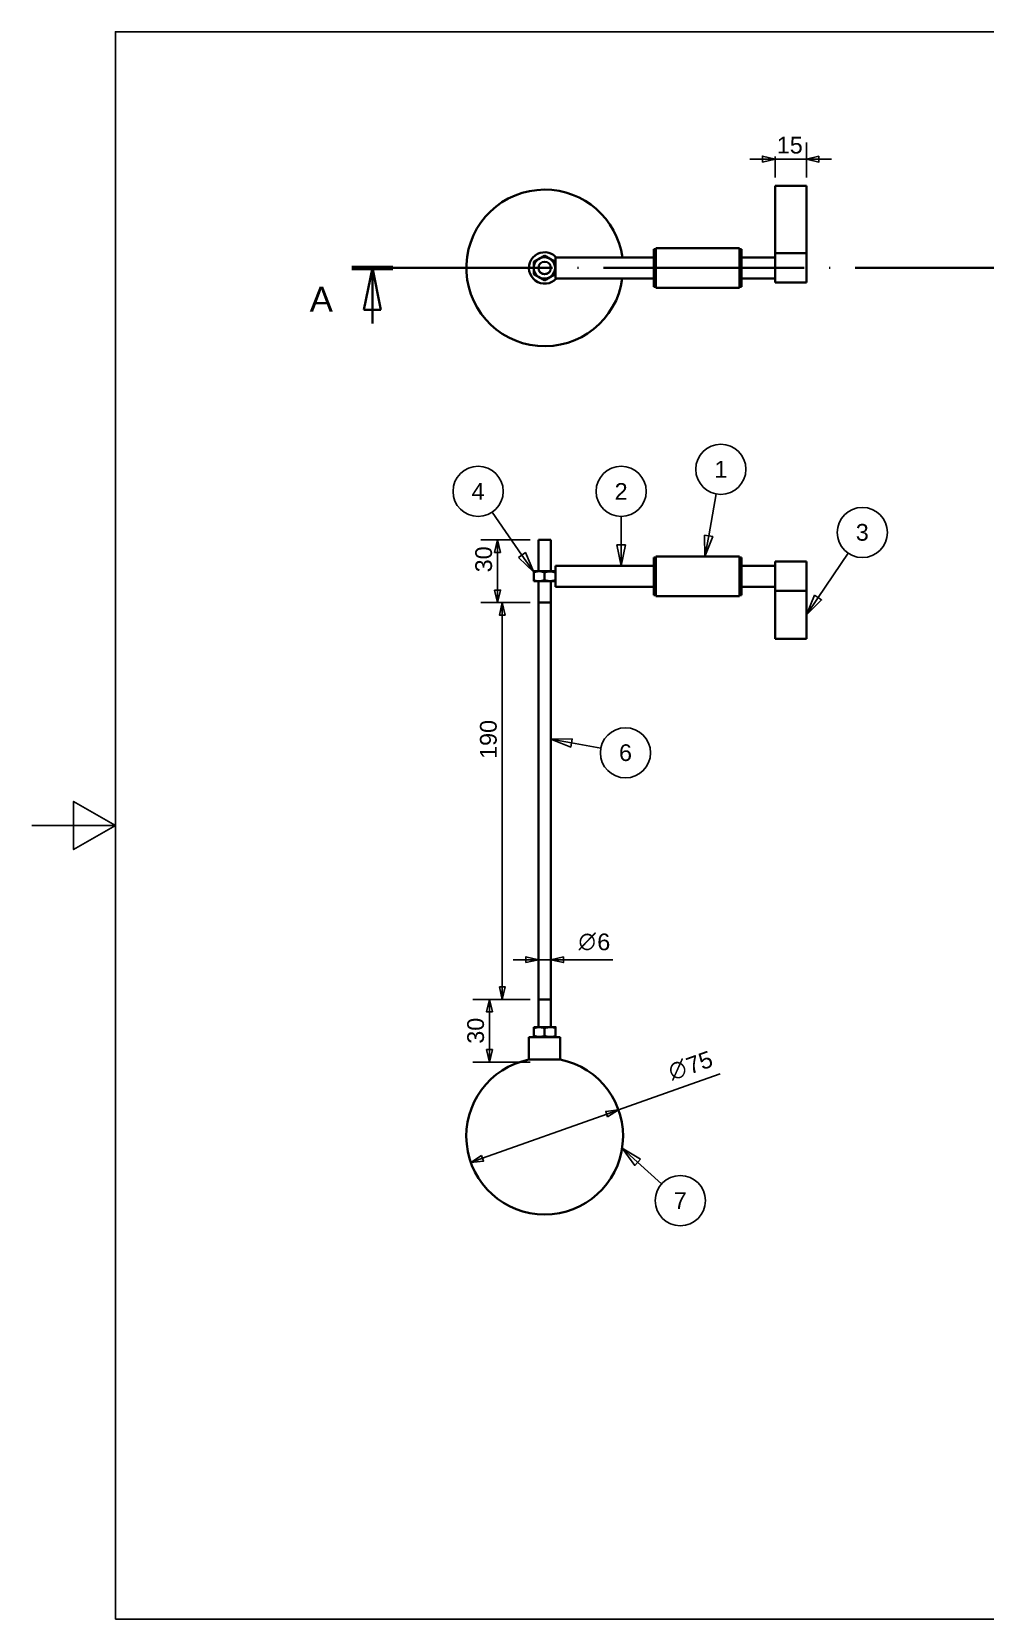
# Paper-space layout 'Floating Ball Sub Assy' of a CAD drawing. Header units: millimetres. Extents: x 0 to 297, y 0 to 210.
# Drawn here: x 0 to 114, y 10 to 200 of the extents above; entities that cross this region are included whole.
import ezdxf

# ---------------------------------------------------------------- set-up
doc = ezdxf.new("R2010")
doc.units = ezdxf.units.MM
doc.linetypes.add('ACAD_ISO04W100', pattern=[30, 24, -3, 0, -3])
doc.linetypes.add('ACAD_ISO09W100', pattern=[45, 24, -3, 6, -3, 6, -3])
for name, color, linetype, lineweight in [('2dTransBorder', 7, 'Continuous', 35), ('Dimensions', 7, 'Continuous', 25), ('Leader Lines', 7, 'Continuous', 25), ('Section View Lines', 7, 'ACAD_ISO09W100', 70), ('Visible Edges', 7, 'Continuous', 50)]:
    doc.layers.add(name, color=color, linetype=linetype, lineweight=lineweight)
doc.layers.add('Title', color=7, linetype='Continuous')
doc.styles.add('Text Style12', font='AIGDT___.TTF')
doc.styles.add('Text Style29', font='ARIAL.TTF')
doc.styles.add('Text Style31', font='ARIAL.TTF')
doc.styles.add('Text Style5', font='ARIAL.TTF')

# ---------------------------------------------------------------- blocks, each defined once
blk = doc.blocks.new('2dTransSection0')
at = {"color": 179}
for points in [[(41.73, 166.73), (40.73, 171.73), (39.73, 166.73), (41.73, 166.73)], [(118.77, 166.73), (117.77, 171.73), (116.77, 166.73), (118.77, 166.73)]]:
    blk.add_solid(points, dxfattribs=at)
at = {"layer": 'Section View Lines', "color": 179, "linetype": 'ACAD_ISO04W100', "lineweight": 35, "true_color": 0x262659}
for p, q in [((38.28, 171.73), (120.23, 171.73)), ((40.73, 171.73), (39.73, 166.73)), ((40.73, 166.73), (40.73, 171.73)), ((41.73, 166.73), (40.73, 171.73)), ((117.77, 171.73), (116.77, 166.73)), ((117.77, 166.73), (117.77, 171.73)), ((118.77, 166.73), (117.77, 171.73)), ((39.73, 166.73), (41.73, 166.73)), ((40.73, 165.09), (40.73, 166.73)), ((116.77, 166.73), (118.77, 166.73)), ((117.77, 165.09), (117.77, 166.73))]:
    blk.add_line(p, q, dxfattribs=at)
at = {"layer": 'Section View Lines', "color": 179, "linetype": 'ACAD_ISO04W100', "lineweight": 70, "true_color": 0x262659}
for p, q in [((38.28, 171.73), (43.18, 171.73)), ((115.32, 171.73), (120.23, 171.73))]:
    blk.add_line(p, q, dxfattribs=at)
at = {"layer": 'Section View Lines', "color": 179, "linetype": 'ACAD_ISO04W100', "lineweight": 35, "true_color": 0x262659}
for points in [[(41.73, 166.73), (40.73, 171.73), (39.73, 166.73), (41.73, 166.73)], [(118.77, 166.73), (117.77, 171.73), (116.77, 166.73), (118.77, 166.73)]]:
    blk.add_lwpolyline(points, dxfattribs=at)
at = {"layer": 'Section View Lines', "color": 18, "linetype": 'ACAD_ISO04W100', "lineweight": 35, "true_color": 0x000000, "char_height": 3, "attachment_point": 7, "style": 'Text Style31'}
for insert in [(33.23, 166.48), (122.47, 166.48)]:
    blk.add_mtext('A', dxfattribs=dict(at, insert=insert))
blk = doc.blocks.new('2dTransSymbol5')
at = {"color": 179}
for points in [[(56.06, 137.68), (55.71, 139.18), (55.36, 137.68), (56.06, 137.68)], [(55.36, 133.18), (55.71, 131.68), (56.06, 133.18), (55.36, 133.18)]]:
    blk.add_solid(points, dxfattribs=at)
at = {"layer": 'Dimensions', "color": 179, "linetype": 'Continuous', "lineweight": 25, "true_color": 0x262659}
for p, q in [((59.6, 139.18), (53.71, 139.18)), ((55.71, 139.18), (55.36, 137.68)), ((55.71, 137.68), (55.71, 139.18)), ((56.06, 137.68), (55.71, 139.18)), ((55.36, 137.68), (56.06, 137.68)), ((55.71, 133.18), (55.71, 137.68)), ((55.36, 133.18), (55.71, 131.68)), ((56.06, 133.18), (55.36, 133.18)), ((55.71, 133.18), (55.71, 131.68)), ((55.71, 131.68), (56.06, 133.18)), ((59.6, 131.68), (53.71, 131.68))]:
    blk.add_line(p, q, dxfattribs=at)
for points in [[(56.06, 137.68), (55.71, 139.18), (55.36, 137.68), (56.06, 137.68)], [(55.36, 133.18), (55.71, 131.68), (56.06, 133.18), (55.36, 133.18)]]:
    blk.add_lwpolyline(points, dxfattribs=at)
at = {"layer": 'Dimensions', "color": 18, "linetype": 'Continuous', "lineweight": 25, "true_color": 0x000000, "insert": (55.07, 135.3), "char_height": 2, "attachment_point": 7, "rotation": 90, "style": 'Text Style5'}
blk.add_mtext('30', dxfattribs=at)
blk = doc.blocks.new('2dTransSymbol6')
at = {"color": 179}
for points in [[(56.62, 130.18), (56.27, 131.68), (55.92, 130.18), (56.62, 130.18)], [(55.92, 85.68), (56.27, 84.18), (56.62, 85.68), (55.92, 85.68)]]:
    blk.add_solid(points, dxfattribs=at)
at = {"layer": 'Dimensions', "color": 179, "linetype": 'Continuous', "lineweight": 25, "true_color": 0x262659}
for p, q in [((59.59, 131.68), (54.27, 131.68)), ((56.27, 131.68), (55.92, 130.18)), ((56.27, 130.18), (56.27, 131.68)), ((56.62, 130.18), (56.27, 131.68)), ((55.92, 130.18), (56.62, 130.18)), ((56.27, 85.68), (56.27, 130.18)), ((55.92, 85.68), (56.27, 84.18)), ((56.62, 85.68), (55.92, 85.68)), ((56.27, 85.68), (56.27, 84.18)), ((56.27, 84.18), (56.62, 85.68)), ((59.59, 84.18), (54.27, 84.18))]:
    blk.add_line(p, q, dxfattribs=at)
for points in [[(56.62, 130.18), (56.27, 131.68), (55.92, 130.18), (56.62, 130.18)], [(55.92, 85.68), (56.27, 84.18), (56.62, 85.68), (55.92, 85.68)]]:
    blk.add_lwpolyline(points, dxfattribs=at)
at = {"layer": 'Dimensions', "linetype": 'Continuous', "lineweight": 25, "insert": (55.63, 112.97), "char_height": 2, "attachment_point": 7, "rotation": 90, "style": 'Text Style5'}
blk.add_mtext('190', dxfattribs=at)
blk = doc.blocks.new('2dTransSymbol7')
at = {"color": 179}
for points in [[(55.1, 82.68), (54.75, 84.18), (54.4, 82.68), (55.1, 82.68)], [(54.4, 78.18), (54.75, 76.68), (55.1, 78.18), (54.4, 78.18)]]:
    blk.add_solid(points, dxfattribs=at)
at = {"layer": 'Dimensions', "color": 179, "linetype": 'Continuous', "lineweight": 25, "true_color": 0x262659}
for p, q in [((59.6, 84.18), (52.75, 84.18)), ((54.75, 84.18), (54.4, 82.68)), ((54.75, 82.68), (54.75, 84.18)), ((55.1, 82.68), (54.75, 84.18)), ((54.4, 82.68), (55.1, 82.68)), ((54.75, 78.18), (54.75, 82.68)), ((54.4, 78.18), (54.75, 76.68)), ((55.1, 78.18), (54.4, 78.18)), ((54.75, 78.18), (54.75, 76.68)), ((54.75, 76.68), (55.1, 78.18)), ((59.6, 76.68), (52.75, 76.68))]:
    blk.add_line(p, q, dxfattribs=at)
for points in [[(55.1, 82.68), (54.75, 84.18), (54.4, 82.68), (55.1, 82.68)], [(54.4, 78.18), (54.75, 76.68), (55.1, 78.18), (54.4, 78.18)]]:
    blk.add_lwpolyline(points, dxfattribs=at)
at = {"layer": 'Dimensions', "color": 18, "linetype": 'Continuous', "lineweight": 25, "true_color": 0x000000, "insert": (54.11, 78.88), "char_height": 2, "attachment_point": 7, "rotation": 90, "style": 'Text Style5'}
blk.add_mtext('30', dxfattribs=at)
blk = doc.blocks.new('2dTransSymbol8')
at = {"color": 179}
for points in [[(68.87, 70.12), (70.17, 70.95), (68.64, 70.78), (68.87, 70.12)], [(53.8, 65.5), (52.51, 64.66), (54.04, 64.84), (53.8, 65.5)]]:
    blk.add_solid(points, dxfattribs=at)
at = {"layer": 'Dimensions', "color": 179, "linetype": 'Continuous', "lineweight": 25, "true_color": 0x262659}
for p, q in [((70.17, 70.95), (79.5, 74.27)), ((79.5, 74.27), (82.31, 75.27)), ((68.76, 70.45), (53.92, 65.17)), ((70.17, 70.95), (68.64, 70.78)), ((68.64, 70.78), (68.87, 70.12)), ((68.76, 70.45), (70.17, 70.95)), ((68.87, 70.12), (70.17, 70.95)), ((53.8, 65.5), (52.51, 64.66)), ((53.92, 65.17), (52.51, 64.66)), ((52.51, 64.66), (54.04, 64.84)), ((54.04, 64.84), (53.8, 65.5))]:
    blk.add_line(p, q, dxfattribs=at)
for points in [[(68.87, 70.12), (70.17, 70.95), (68.64, 70.78), (68.87, 70.12)], [(53.8, 65.5), (52.51, 64.66), (54.04, 64.84), (53.8, 65.5)]]:
    blk.add_lwpolyline(points, dxfattribs=at)
at = {"layer": 'Dimensions', "color": 18, "linetype": 'Continuous', "lineweight": 25, "true_color": 0x000000, "char_height": 2, "attachment_point": 7, "rotation": 19.5884}
for s, insert, style in [('75', (78.73, 75.16), 'Text Style5'), ('n', (76.62, 74.41), 'Text Style12')]:
    blk.add_mtext(s, dxfattribs=dict(at, insert=insert, style=style))
blk = doc.blocks.new('2dTransSymbol11')
at = {"color": 179}
for points in [[(59.09, 88.59), (60.59, 88.94), (59.09, 89.29), (59.09, 88.59)], [(63.59, 89.29), (62.09, 88.94), (63.59, 88.59), (63.59, 89.29)]]:
    blk.add_solid(points, dxfattribs=at)
at = {"layer": 'Dimensions', "color": 179, "linetype": 'Continuous', "lineweight": 25, "true_color": 0x262659}
for p, q in [((60.59, 85.18), (60.59, 90.94)), ((62.09, 85.18), (62.09, 90.94)), ((59.09, 88.94), (57.59, 88.94)), ((60.59, 88.94), (59.09, 89.29)), ((59.09, 89.29), (59.09, 88.59)), ((59.09, 88.94), (60.59, 88.94)), ((59.09, 88.59), (60.59, 88.94)), ((60.59, 88.94), (62.09, 88.94)), ((63.59, 89.29), (62.09, 88.94)), ((63.59, 88.94), (62.09, 88.94)), ((62.09, 88.94), (63.59, 88.59)), ((63.59, 88.59), (63.59, 89.29)), ((63.59, 88.94), (65.09, 88.94)), ((69.48, 88.94), (65.09, 88.94))]:
    blk.add_line(p, q, dxfattribs=at)
for points in [[(59.09, 88.59), (60.59, 88.94), (59.09, 89.29), (59.09, 88.59)], [(63.59, 89.29), (62.09, 88.94), (63.59, 88.59), (63.59, 89.29)]]:
    blk.add_lwpolyline(points, dxfattribs=at)
at = {"layer": 'Dimensions', "linetype": 'Continuous', "lineweight": 25, "insert": (65.39, 90.04), "char_height": 2, "attachment_point": 7, "style": 'Text Style12'}
blk.add_mtext('n', dxfattribs=at)
at = {"layer": 'Dimensions', "color": 18, "linetype": 'Continuous', "lineweight": 25, "true_color": 0x000000, "insert": (67.63, 90.04), "char_height": 2, "attachment_point": 7, "style": 'Text Style5'}
blk.add_mtext('6', dxfattribs=at)
blk = doc.blocks.new('2dTransSymbol12')
at = {"color": 179}
for points in [[(87.39, 184.41), (88.89, 184.76), (87.39, 185.11), (87.39, 184.41)], [(94.14, 185.11), (92.64, 184.76), (94.14, 184.41), (94.14, 185.11)]]:
    blk.add_solid(points, dxfattribs=at)
at = {"layer": 'Dimensions', "color": 179, "linetype": 'Continuous', "lineweight": 25, "true_color": 0x262659}
for p, q in [((92.64, 182.56), (92.64, 186.76)), ((87.39, 184.76), (85.89, 184.76)), ((88.89, 184.76), (87.39, 185.11)), ((87.39, 185.11), (87.39, 184.41)), ((87.39, 184.76), (88.89, 184.76)), ((87.39, 184.41), (88.89, 184.76)), ((88.89, 182.56), (88.89, 185.06)), ((92.64, 184.76), (88.89, 184.76)), ((94.14, 185.11), (92.64, 184.76)), ((94.14, 184.76), (92.64, 184.76)), ((92.64, 184.76), (94.14, 184.41)), ((94.14, 184.41), (94.14, 185.11)), ((94.14, 184.76), (95.64, 184.76))]:
    blk.add_line(p, q, dxfattribs=at)
for points in [[(87.39, 184.41), (88.89, 184.76), (87.39, 185.11), (87.39, 184.41)], [(94.14, 185.11), (92.64, 184.76), (94.14, 184.41), (94.14, 185.11)]]:
    blk.add_lwpolyline(points, dxfattribs=at)
at = {"layer": 'Dimensions', "color": 178, "linetype": 'Continuous', "lineweight": 25, "true_color": 0x000003, "insert": (89.1, 185.4), "char_height": 2, "attachment_point": 7, "style": 'Text Style5'}
blk.add_mtext('15', dxfattribs=at)
blk = doc.blocks.new('2dTransSymbol14')
at = {"color": 179}
blk.add_solid([(64.64, 115.38), (62.09, 115.34), (64.46, 114.39), (64.64, 115.38)], dxfattribs=at)
at = {"layer": 'Leader Lines', "color": 179, "linetype": 'Continuous', "lineweight": 25, "true_color": 0x262659}
for p, q in [((64.64, 115.38), (62.09, 115.34)), ((64.55, 114.89), (62.09, 115.34)), ((62.09, 115.34), (64.46, 114.39)), ((64.46, 114.39), (64.64, 115.38)), ((64.55, 114.89), (68.05, 114.24))]:
    blk.add_line(p, q, dxfattribs=at)
blk.add_lwpolyline([(64.64, 115.38), (62.09, 115.34), (64.46, 114.39), (64.64, 115.38)], dxfattribs=at)
blk.add_circle((71, 113.7), 3, dxfattribs=at)
at = {"layer": 'Leader Lines', "color": 18, "linetype": 'Continuous', "lineweight": 25, "true_color": 0x000000, "insert": (70.23, 112.69), "char_height": 2, "attachment_point": 7, "style": 'Text Style29'}
blk.add_mtext('6', dxfattribs=at)
blk = doc.blocks.new('2dTransSymbol15')
at = {"color": 179}
blk.add_solid([(72.79, 65.06), (70.6, 66.37), (72.12, 64.32), (72.79, 65.06)], dxfattribs=at)
at = {"layer": 'Leader Lines', "color": 179, "linetype": 'Continuous', "lineweight": 25, "true_color": 0x262659}
for p, q in [((72.46, 64.69), (70.6, 66.37)), ((72.79, 65.06), (70.6, 66.37)), ((70.6, 66.37), (72.12, 64.32)), ((72.12, 64.32), (72.79, 65.06)), ((72.46, 64.69), (75.33, 62.1))]:
    blk.add_line(p, q, dxfattribs=at)
blk.add_lwpolyline([(72.79, 65.06), (70.6, 66.37), (72.12, 64.32), (72.79, 65.06)], dxfattribs=at)
blk.add_circle((77.56, 60.1), 3, dxfattribs=at)
at = {"layer": 'Leader Lines', "color": 18, "linetype": 'Continuous', "lineweight": 25, "true_color": 0x000000, "insert": (76.78, 59.11), "char_height": 2, "attachment_point": 7, "style": 'Text Style29'}
blk.add_mtext('7', dxfattribs=at)
blk = doc.blocks.new('2dTransSymbol19')
at = {"color": 179}
blk.add_solid([(69.99, 138.58), (70.49, 136.08), (70.99, 138.58), (69.99, 138.58)], dxfattribs=at)
at = {"layer": 'Leader Lines', "color": 179, "linetype": 'Continuous', "lineweight": 25, "true_color": 0x262659}
for p, q in [((70.49, 138.58), (70.49, 141.99)), ((69.99, 138.58), (70.49, 136.08)), ((70.99, 138.58), (69.99, 138.58)), ((70.49, 138.58), (70.49, 136.08)), ((70.49, 136.08), (70.99, 138.58))]:
    blk.add_line(p, q, dxfattribs=at)
blk.add_lwpolyline([(69.99, 138.58), (70.49, 136.08), (70.99, 138.58), (69.99, 138.58)], dxfattribs=at)
blk.add_circle((70.49, 144.99), 3, dxfattribs=at)
at = {"layer": 'Leader Lines', "color": 18, "linetype": 'Continuous', "lineweight": 25, "true_color": 0x000000, "insert": (69.71, 143.98), "char_height": 2, "attachment_point": 7, "style": 'Text Style29'}
blk.add_mtext('2', dxfattribs=at)
blk = doc.blocks.new('2dTransSymbol20')
at = {"color": 179}
blk.add_solid([(93.63, 132.56), (92.64, 130.21), (94.46, 132), (93.63, 132.56)], dxfattribs=at)
at = {"layer": 'Leader Lines', "color": 179, "linetype": 'Continuous', "lineweight": 25, "true_color": 0x262659}
for p, q in [((94.04, 132.28), (97.65, 137.6)), ((93.63, 132.56), (92.64, 130.21)), ((94.04, 132.28), (92.64, 130.21)), ((92.64, 130.21), (94.46, 132)), ((94.46, 132), (93.63, 132.56))]:
    blk.add_line(p, q, dxfattribs=at)
blk.add_lwpolyline([(93.63, 132.56), (92.64, 130.21), (94.46, 132), (93.63, 132.56)], dxfattribs=at)
blk.add_circle((99.33, 140.07), 3, dxfattribs=at)
at = {"layer": 'Leader Lines', "linetype": 'Continuous', "lineweight": 25, "insert": (98.55, 139.06), "char_height": 2, "attachment_point": 7, "style": 'Text Style29'}
blk.add_mtext('3', dxfattribs=at)
blk = doc.blocks.new('2dTransSymbol21')
at = {"color": 179}
blk.add_solid([(80.47, 139.76), (80.51, 137.21), (81.45, 139.58), (80.47, 139.76)], dxfattribs=at)
at = {"layer": 'Leader Lines', "color": 179, "linetype": 'Continuous', "lineweight": 25, "true_color": 0x262659}
for p, q in [((80.96, 139.67), (81.87, 144.68)), ((80.47, 139.76), (80.51, 137.21)), ((81.45, 139.58), (80.47, 139.76)), ((80.96, 139.67), (80.51, 137.21)), ((80.51, 137.21), (81.45, 139.58))]:
    blk.add_line(p, q, dxfattribs=at)
blk.add_lwpolyline([(80.47, 139.76), (80.51, 137.21), (81.45, 139.58), (80.47, 139.76)], dxfattribs=at)
blk.add_circle((82.41, 147.63), 3, dxfattribs=at)
at = {"layer": 'Leader Lines', "color": 18, "linetype": 'Continuous', "lineweight": 25, "true_color": 0x000000, "insert": (81.63, 146.63), "char_height": 2, "attachment_point": 7, "style": 'Text Style29'}
blk.add_mtext('1', dxfattribs=at)
blk = doc.blocks.new('2dTransSymbol22')
at = {"color": 179}
blk.add_solid([(58.21, 137.09), (60.04, 135.31), (59.03, 137.66), (58.21, 137.09)], dxfattribs=at)
at = {"layer": 'Leader Lines', "color": 179, "linetype": 'Continuous', "lineweight": 25, "true_color": 0x262659}
for p, q in [((58.62, 137.37), (55.07, 142.52)), ((59.03, 137.66), (58.21, 137.09)), ((58.21, 137.09), (60.04, 135.31)), ((58.62, 137.37), (60.04, 135.31)), ((60.04, 135.31), (59.03, 137.66))]:
    blk.add_line(p, q, dxfattribs=at)
blk.add_lwpolyline([(58.21, 137.09), (60.04, 135.31), (59.03, 137.66), (58.21, 137.09)], dxfattribs=at)
blk.add_circle((53.38, 144.99), 3, dxfattribs=at)
at = {"layer": 'Leader Lines', "linetype": 'Continuous', "lineweight": 25, "insert": (52.6, 143.99), "char_height": 2, "attachment_point": 7, "style": 'Text Style29'}
blk.add_mtext('4', dxfattribs=at)
blk = doc.blocks.new('Default Border')
at = {"layer": '2dTransBorder', "color": 179, "linetype": 'Continuous', "lineweight": 25, "true_color": 0x262659}
for points in [[(10, 10), (10, 200), (287, 200), (287, 10), (10, 10)], [(0, 105), (10, 105), (5, 107.89), (5, 102.11), (10, 105)]]:
    blk.add_lwpolyline(points, dxfattribs=at)
blk = doc.blocks.new('Title')
at = {"layer": '2dTransBorder'}
blk.add_blockref('Default Border', (-10, -10), dxfattribs=at)

psp = doc.layouts.new('Floating Ball Sub Assy')

# ---------------------------------------------------------------- linework, layer by layer
at = {"layer": 'Visible Edges', "color": 179, "linetype": 'Continuous', "lineweight": 35, "true_color": 0x262659}
for p, q in [((88.89, 181.56), (88.89, 173.48)), ((92.64, 181.56), (88.89, 181.56)), ((92.64, 173.48), (92.64, 181.56)), ((62.64, 170.48), (62.64, 172.98)), ((62.64, 172.98), (74.39, 172.98)), ((74.39, 169.48), (74.39, 173.98)), ((74.39, 173.98), (74.64, 173.98)), ((74.64, 169.35), (74.64, 174.1)), ((74.64, 174.1), (84.64, 174.1)), ((84.64, 174.1), (84.64, 169.35)), ((84.89, 173.98), (84.64, 173.98)), ((84.89, 173.98), (84.89, 171.73)), ((84.89, 172.98), (88.89, 172.98)), ((88.89, 169.98), (88.89, 173.48)), ((92.64, 173.48), (88.89, 173.48)), ((92.64, 173.48), (92.64, 169.98)), ((84.89, 171.73), (84.89, 169.48)), ((62.64, 170.48), (74.39, 170.48)), ((74.39, 169.48), (74.64, 169.48)), ((74.64, 169.35), (84.64, 169.35)), ((84.89, 169.48), (84.64, 169.48)), ((84.89, 170.48), (88.89, 170.48)), ((92.64, 169.98), (88.89, 169.98)), ((62.08, 139.18), (60.6, 139.18)), ((60.6, 135.43), (60.6, 139.18)), ((62.08, 135.43), (62.08, 139.18)), ((74.39, 134.68), (74.39, 137.08)), ((74.39, 137.08), (74.64, 137.08)), ((74.64, 132.46), (74.64, 137.21)), ((74.64, 137.21), (84.64, 137.21)), ((84.64, 137.21), (84.64, 132.46)), ((84.89, 137.08), (84.64, 137.08)), ((84.89, 137.08), (84.89, 132.58)), ((62.59, 135.43), (60.04, 135.43)), ((60.04, 134.35), (60.04, 135.31)), ((61.34, 134.36), (61.34, 135.3)), ((62.59, 135.43), (62.64, 135.4)), ((62.64, 133.58), (62.64, 136.08)), ((62.64, 136.08), (74.39, 136.08)), ((84.89, 136.08), (88.89, 136.08)), ((88.89, 133.08), (88.89, 136.58)), ((92.64, 136.58), (88.89, 136.58)), ((92.64, 136.58), (92.64, 133.08)), ((60.04, 134.23), (62.59, 134.23)), ((60.6, 131.68), (60.6, 134.23)), ((62.08, 131.68), (62.08, 134.23)), ((62.59, 134.23), (62.64, 134.26)), ((62.64, 133.58), (74.39, 133.58)), ((74.39, 132.58), (74.39, 134.68)), ((84.89, 133.58), (88.89, 133.58)), ((92.64, 133.08), (88.89, 133.08)), ((88.89, 133.08), (88.89, 127.34)), ((92.64, 127.34), (92.64, 133.08)), ((60.59, 131.68), (62.09, 131.68)), ((60.59, 84.18), (60.59, 131.68)), ((62.09, 84.18), (62.09, 131.68)), ((74.39, 132.58), (74.64, 132.58)), ((74.64, 132.46), (84.64, 132.46)), ((84.89, 132.58), (84.64, 132.58)), ((92.64, 127.34), (88.89, 127.34)), ((62.09, 84.18), (60.59, 84.18)), ((60.6, 80.88), (60.6, 84.18)), ((62.08, 80.88), (62.08, 84.18)), ((60.09, 80.88), (60.04, 80.85)), ((60.04, 79.82), (60.04, 80.74)), ((62.64, 80.88), (60.09, 80.88)), ((61.34, 79.81), (61.34, 80.75)), ((62.64, 79.8), (62.64, 80.76)), ((59.46, 79.68), (63.21, 79.68)), ((59.46, 76.99), (59.46, 79.68)), ((60.09, 79.68), (60.04, 79.71)), ((63.21, 76.99), (63.21, 79.68)), ((59.46, 76.99), (63.21, 76.99))]:
    psp.add_line(p, q, dxfattribs=at)
for points in [[(60.04, 172.48), (60.1, 172.51), (60.16, 172.54), (60.22, 172.58), (60.27, 172.61), (60.33, 172.64), (60.38, 172.67), (60.43, 172.7), (60.48, 172.73), (60.53, 172.76), (60.58, 172.79), (60.63, 172.82), (60.69, 172.85), (60.74, 172.88), (60.79, 172.91), (60.84, 172.94), (60.89, 172.97), (60.94, 173), (60.99, 173.03), (61.05, 173.06), (61.1, 173.09), (61.16, 173.12), (61.22, 173.15), (61.28, 173.19), (61.34, 173.23)], [(61.34, 173.23), (61.4, 173.19), (61.46, 173.16), (61.51, 173.12), (61.57, 173.09), (61.62, 173.06), (61.68, 173.03), (61.73, 173), (61.78, 172.97), (61.83, 172.94), (61.88, 172.91), (61.93, 172.88), (61.98, 172.85), (62.03, 172.82), (62.09, 172.79), (62.14, 172.76), (62.19, 172.73), (62.24, 172.7), (62.29, 172.67), (62.35, 172.64), (62.4, 172.61), (62.46, 172.58), (62.52, 172.55), (62.58, 172.51), (62.64, 172.48)], [(60.04, 171.73), (60.04, 171.76), (60.04, 171.79), (60.04, 171.82), (60.04, 171.85), (60.04, 171.88), (60.04, 171.91), (60.04, 171.94), (60.04, 171.98), (60.04, 172.01), (60.04, 172.04), (60.04, 172.07), (60.04, 172.1), (60.04, 172.13), (60.04, 172.16), (60.04, 172.19), (60.04, 172.22), (60.04, 172.25), (60.04, 172.28), (60.04, 172.31), (60.04, 172.35), (60.04, 172.38), (60.04, 172.41), (60.04, 172.44), (60.04, 172.48)], [(60.04, 170.98), (60.04, 171.01), (60.04, 171.04), (60.04, 171.07), (60.04, 171.1), (60.04, 171.14), (60.04, 171.17), (60.04, 171.2), (60.04, 171.23), (60.04, 171.26), (60.04, 171.29), (60.04, 171.32), (60.04, 171.35), (60.04, 171.38), (60.04, 171.41), (60.04, 171.44), (60.04, 171.48), (60.04, 171.51), (60.04, 171.54), (60.04, 171.57), (60.04, 171.6), (60.04, 171.63), (60.04, 171.66), (60.04, 171.69), (60.04, 171.73)], [(61.34, 170.23), (61.28, 170.26), (61.22, 170.3), (61.16, 170.33), (61.1, 170.36), (61.05, 170.39), (60.99, 170.42), (60.94, 170.46), (60.89, 170.49), (60.84, 170.51), (60.79, 170.54), (60.74, 170.57), (60.69, 170.6), (60.63, 170.63), (60.58, 170.66), (60.53, 170.69), (60.48, 170.72), (60.43, 170.75), (60.38, 170.78), (60.33, 170.81), (60.27, 170.84), (60.22, 170.87), (60.16, 170.91), (60.1, 170.94), (60.04, 170.98)], [(62.64, 170.98), (62.58, 170.94), (62.52, 170.9), (62.46, 170.87), (62.4, 170.84), (62.35, 170.81), (62.29, 170.78), (62.24, 170.75), (62.19, 170.72), (62.14, 170.69), (62.09, 170.66), (62.03, 170.63), (61.98, 170.6), (61.93, 170.57), (61.88, 170.54), (61.83, 170.51), (61.78, 170.48), (61.73, 170.45), (61.68, 170.42), (61.62, 170.39), (61.57, 170.36), (61.51, 170.33), (61.46, 170.29), (61.4, 170.26), (61.34, 170.23)], [(60.04, 135.31), (60.04, 135.32), (60.04, 135.33), (60.04, 135.34), (60.04, 135.35), (60.04, 135.36), (60.04, 135.36), (60.04, 135.37), (60.04, 135.38), (60.04, 135.38), (60.04, 135.39), (60.04, 135.4), (60.04, 135.4), (60.04, 135.41), (60.04, 135.41), (60.04, 135.41), (60.04, 135.42), (60.04, 135.42), (60.04, 135.42), (60.04, 135.43), (60.04, 135.43), (60.04, 135.43), (60.04, 135.43), (60.04, 135.43), (60.04, 135.43)], [(61.34, 135.3), (61.28, 135.32), (61.22, 135.34), (61.16, 135.36), (61.1, 135.37), (61.05, 135.38), (60.99, 135.39), (60.94, 135.4), (60.89, 135.41), (60.84, 135.42), (60.79, 135.42), (60.74, 135.42), (60.69, 135.42), (60.63, 135.42), (60.58, 135.42), (60.53, 135.42), (60.48, 135.41), (60.43, 135.41), (60.38, 135.4), (60.33, 135.39), (60.27, 135.38), (60.22, 135.36), (60.16, 135.35), (60.1, 135.33), (60.04, 135.31)], [(62.64, 135.29), (62.58, 135.31), (62.52, 135.33), (62.46, 135.34), (62.4, 135.36), (62.35, 135.37), (62.29, 135.38), (62.24, 135.39), (62.19, 135.4), (62.14, 135.4), (62.09, 135.41), (62.03, 135.41), (61.98, 135.41), (61.93, 135.41), (61.88, 135.41), (61.83, 135.41), (61.78, 135.4), (61.73, 135.39), (61.68, 135.39), (61.62, 135.38), (61.57, 135.36), (61.51, 135.35), (61.46, 135.34), (61.4, 135.32), (61.34, 135.3)], [(60.04, 134.35), (60.1, 134.33), (60.16, 134.31), (60.22, 134.3), (60.27, 134.28), (60.33, 134.27), (60.38, 134.26), (60.43, 134.26), (60.48, 134.25), (60.53, 134.24), (60.58, 134.24), (60.63, 134.24), (60.69, 134.24), (60.74, 134.24), (60.79, 134.24), (60.84, 134.25), (60.89, 134.25), (60.94, 134.26), (60.99, 134.27), (61.05, 134.28), (61.1, 134.29), (61.16, 134.31), (61.22, 134.32), (61.28, 134.34), (61.34, 134.36)], [(60.04, 134.23), (60.04, 134.23), (60.04, 134.23), (60.04, 134.23), (60.04, 134.23), (60.04, 134.24), (60.04, 134.24), (60.04, 134.24), (60.04, 134.25), (60.04, 134.25), (60.04, 134.25), (60.04, 134.26), (60.04, 134.26), (60.04, 134.27), (60.04, 134.27), (60.04, 134.28), (60.04, 134.29), (60.04, 134.29), (60.04, 134.3), (60.04, 134.31), (60.04, 134.31), (60.04, 134.32), (60.04, 134.33), (60.04, 134.34), (60.04, 134.35)], [(61.34, 134.36), (61.4, 134.34), (61.46, 134.33), (61.51, 134.31), (61.57, 134.3), (61.62, 134.29), (61.68, 134.28), (61.73, 134.27), (61.78, 134.26), (61.83, 134.26), (61.88, 134.25), (61.93, 134.25), (61.98, 134.25), (62.03, 134.25), (62.09, 134.26), (62.14, 134.26), (62.19, 134.27), (62.24, 134.27), (62.29, 134.28), (62.35, 134.29), (62.4, 134.3), (62.46, 134.32), (62.52, 134.34), (62.58, 134.35), (62.64, 134.37)], [(61.34, 80.75), (61.28, 80.77), (61.22, 80.79), (61.16, 80.8), (61.11, 80.81), (61.05, 80.83), (61, 80.84), (60.95, 80.84), (60.89, 80.85), (60.84, 80.86), (60.79, 80.86), (60.74, 80.86), (60.69, 80.86), (60.64, 80.86), (60.59, 80.86), (60.54, 80.85), (60.49, 80.85), (60.44, 80.84), (60.38, 80.83), (60.33, 80.82), (60.28, 80.81), (60.22, 80.79), (60.16, 80.78), (60.1, 80.76), (60.04, 80.74)], [(60.04, 80.74), (60.04, 80.75), (60.04, 80.76), (60.04, 80.77), (60.04, 80.78), (60.04, 80.78), (60.04, 80.79), (60.04, 80.8), (60.04, 80.8), (60.04, 80.81), (60.04, 80.82), (60.04, 80.82), (60.04, 80.83), (60.04, 80.83), (60.04, 80.83), (60.04, 80.84), (60.04, 80.84), (60.04, 80.84), (60.04, 80.85), (60.04, 80.85), (60.04, 80.85), (60.04, 80.85), (60.04, 80.85), (60.04, 80.85), (60.04, 80.85)], [(60.04, 79.71), (60.04, 79.71), (60.04, 79.71), (60.04, 79.71), (60.04, 79.71), (60.04, 79.71), (60.04, 79.72), (60.04, 79.72), (60.04, 79.72), (60.04, 79.72), (60.04, 79.73), (60.04, 79.73), (60.04, 79.74), (60.04, 79.74), (60.04, 79.75), (60.04, 79.75), (60.04, 79.76), (60.04, 79.76), (60.04, 79.77), (60.04, 79.78), (60.04, 79.79), (60.04, 79.79), (60.04, 79.8), (60.04, 79.81), (60.04, 79.82)], [(60.04, 79.82), (60.1, 79.8), (60.16, 79.79), (60.22, 79.77), (60.28, 79.75), (60.33, 79.74), (60.38, 79.73), (60.44, 79.72), (60.49, 79.72), (60.54, 79.71), (60.59, 79.71), (60.64, 79.7), (60.69, 79.7), (60.74, 79.7), (60.79, 79.7), (60.84, 79.71), (60.89, 79.71), (60.95, 79.72), (61, 79.73), (61.05, 79.74), (61.11, 79.75), (61.16, 79.76), (61.22, 79.78), (61.28, 79.79), (61.34, 79.81)], [(62.64, 80.76), (62.58, 80.78), (62.52, 80.8), (62.46, 80.81), (62.4, 80.83), (62.35, 80.84), (62.3, 80.85), (62.24, 80.86), (62.19, 80.86), (62.14, 80.87), (62.09, 80.87), (62.04, 80.87), (61.99, 80.87), (61.94, 80.87), (61.89, 80.87), (61.84, 80.87), (61.79, 80.86), (61.74, 80.85), (61.68, 80.84), (61.63, 80.83), (61.57, 80.82), (61.52, 80.81), (61.46, 80.79), (61.4, 80.77), (61.34, 80.75)], [(61.34, 79.81), (61.4, 79.79), (61.46, 79.77), (61.52, 79.76), (61.57, 79.74), (61.63, 79.73), (61.68, 79.72), (61.74, 79.71), (61.79, 79.7), (61.84, 79.7), (61.89, 79.69), (61.94, 79.69), (61.99, 79.69), (62.04, 79.69), (62.09, 79.69), (62.14, 79.69), (62.19, 79.7), (62.24, 79.71), (62.3, 79.71), (62.35, 79.72), (62.4, 79.73), (62.46, 79.75), (62.52, 79.76), (62.58, 79.78), (62.64, 79.8)], [(62.64, 80.88), (62.64, 80.88), (62.64, 80.88), (62.64, 80.88), (62.64, 80.88), (62.64, 80.88), (62.64, 80.87), (62.64, 80.87), (62.64, 80.87), (62.64, 80.86), (62.64, 80.86), (62.64, 80.86), (62.64, 80.85), (62.64, 80.85), (62.64, 80.84), (62.64, 80.83), (62.64, 80.83), (62.64, 80.82), (62.64, 80.81), (62.64, 80.81), (62.64, 80.8), (62.64, 80.79), (62.64, 80.78), (62.64, 80.77), (62.64, 80.76)], [(62.64, 79.8), (62.64, 79.79), (62.64, 79.78), (62.64, 79.77), (62.64, 79.76), (62.64, 79.76), (62.64, 79.75), (62.64, 79.74), (62.64, 79.74), (62.64, 79.73), (62.64, 79.72), (62.64, 79.72), (62.64, 79.71), (62.64, 79.71), (62.64, 79.7), (62.64, 79.7), (62.64, 79.7), (62.64, 79.69), (62.64, 79.69), (62.64, 79.69), (62.64, 79.68), (62.64, 79.68), (62.64, 79.68), (62.64, 79.68), (62.64, 79.68)]]:
    psp.add_lwpolyline(points, dxfattribs=at)
for centre, radius in [((61.31, 171.73), 1.28), ((61.34, 171.73), 0.75), ((61.34, 171.73), 0.738)]:
    psp.add_circle(centre, radius, dxfattribs=at)
for centre, radius, start, end in [((61.34, 171.73), 9.37, 90, 352.3377), ((61.34, 171.73), 9.38, 7.6623, 90), ((61.34, 171.73), 1.88, 64.3409, 318.1897), ((61.34, 171.73), 1.88, 41.8103, 64.3409), ((61.34, 67.81), 9.37, 101.537, 78.463)]:
    psp.add_arc(centre, radius, start, end, dxfattribs=at)

# ---------------------------------------------------------------- block references
at = {"layer": 'Dimensions'}
for name in ['2dTransSymbol12', '2dTransSymbol5', '2dTransSymbol6', '2dTransSymbol11', '2dTransSymbol7', '2dTransSymbol8']:
    psp.add_blockref(name, (0, 0), dxfattribs=at)
at = {"layer": 'Leader Lines'}
for name in ['2dTransSymbol21', '2dTransSymbol22', '2dTransSymbol19', '2dTransSymbol20', '2dTransSymbol14', '2dTransSymbol15']:
    psp.add_blockref(name, (0, 0), dxfattribs=at)
at = {"layer": 'Section View Lines'}
psp.add_blockref('2dTransSection0', (0, 0), dxfattribs=at)
at = {"layer": 'Title'}
psp.add_blockref('Title', (10, 10), dxfattribs=at)

doc.saveas('drawing.dxf')
